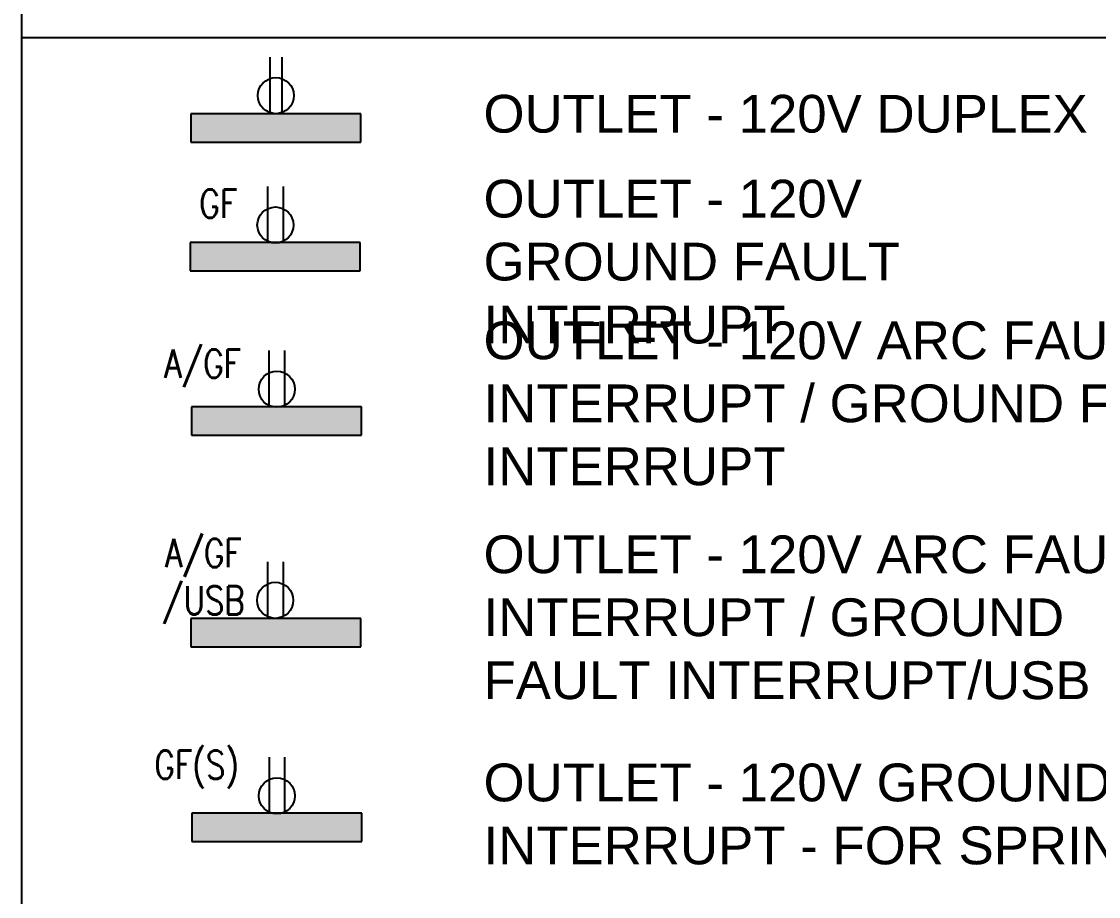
# Model space of a CAD drawing. Header units: inches. Extents: x 1062 to 6528, y -11616 to 5280.
# Drawn here: x 4476.5 to 4617.8, y -11126.3 to -11011.5 of the extents above; entities that cross this region are included whole.
import ezdxf

# ---------------------------------------------------------------- set-up
doc = ezdxf.new("R2010")
doc.units = ezdxf.units.IN
doc.header["$LTSCALE"] = 24
doc.header["$MEASUREMENT"] = 0
doc.layers.add('ELEC', color=1, linetype='CONTINUOUS')
doc.styles.add('SIMPLEX', font='simplex.shx', dxfattribs={"width": 0.8})
doc.styles.add('ssp_STD', font='arial.ttf')

# ---------------------------------------------------------------- blocks, each defined once
blk = doc.blocks.new('*U576')
at = {"layer": 'ELEC', "color": 0}
for p, q in [((-1.22, 12), (-1.22, 0.22)), ((1.31, 12), (1.31, 0.22))]:
    blk.add_line(p, q, dxfattribs=at)
blk.add_circle((0.04, 3.82), 3.82, dxfattribs=at)
blk = doc.blocks.new('*U670')
at = {"layer": 'ELEC', "color": 0}
for p, q in [((-1.63, 12), (-1.63, 0.37)), ((1.66, 12), (1.66, 0.37))]:
    blk.add_line(p, q, dxfattribs=at)
blk.add_circle((0.02, 3.82), 3.82, dxfattribs=at)
at = {"layer": 'ELEC', "color": 0, "insert": (-16.96, 9.39), "char_height": 6, "width": 15.2712, "attachment_point": 5, "style": 'SIMPLEX'}
blk.add_mtext('GF(S)', dxfattribs=at)
blk = doc.blocks.new('*U668')
at = {"layer": 'ELEC', "color": 0}
for p, q in [((-1.63, 12), (-1.63, 0.37)), ((1.66, 12), (1.66, 0.37))]:
    blk.add_line(p, q, dxfattribs=at)
blk.add_circle((0.02, 3.82), 3.82, dxfattribs=at)
at = {"layer": 'ELEC', "color": 0, "insert": (-12.05, 8.36), "char_height": 6, "width": 15.2712, "attachment_point": 5, "style": 'SIMPLEX'}
blk.add_mtext('GF', dxfattribs=at)
blk = doc.blocks.new('*U669')
at = {"layer": 'ELEC', "color": 0}
for p, q in [((-1.63, 12), (-1.63, 0.37)), ((1.66, 12), (1.66, 0.37))]:
    blk.add_line(p, q, dxfattribs=at)
blk.add_circle((0.02, 3.82), 3.82, dxfattribs=at)
at = {"layer": 'ELEC', "color": 0, "insert": (-15.65, 8.26), "char_height": 6, "width": 15.2712, "attachment_point": 5, "style": 'SIMPLEX'}
blk.add_mtext('A/GF', dxfattribs=at)
blk = doc.blocks.new('*U673')
at = {"layer": 'ELEC', "color": 0}
for p, q in [((-1.73, 12), (-1.73, 0.37)), ((1.55, 12), (1.55, 0.37))]:
    blk.add_line(p, q, dxfattribs=at)
blk.add_circle((-0.09, 3.82), 3.82, dxfattribs=at)
at = {"layer": 'ELEC', "color": 0, "insert": (-15.29, 7.81), "char_height": 6, "width": 15.2712, "attachment_point": 5, "style": 'SIMPLEX'}
blk.add_mtext('A/GF\\P/USB', dxfattribs=at)
blk = doc.blocks.new('ELECT. LEGEND')
at = {"layer": 'ELEC', "transparency": 33554534}
h = blk.add_hatch(color=8, dxfattribs=at)
h.dxf.hatch_style = 1
h.paths.add_polyline_path([(41.98, -287.09), (20.94, -287.09), (20.94, -290.6), (41.98, -290.6)])
h = blk.add_hatch(color=8, dxfattribs=at)
h.dxf.hatch_style = 1
h.paths.add_polyline_path([(41.91, -303.04), (20.87, -303.04), (20.87, -306.54), (41.91, -306.54)])
h = blk.add_hatch(color=8, dxfattribs=at)
h.dxf.hatch_style = 1
h.paths.add_polyline_path([(42.09, -323.38), (21.04, -323.38), (21.04, -326.88), (42.09, -326.88)])
h = blk.add_hatch(color=8, dxfattribs=at)
h.dxf.hatch_style = 1
h.paths.add_polyline_path([(41.98, -349.58), (20.94, -349.58), (20.94, -353.09), (41.98, -353.09)])
h = blk.add_hatch(color=8, dxfattribs=at)
h.dxf.hatch_style = 1
h.paths.add_polyline_path([(42.11, -373.72), (21.06, -373.72), (21.06, -377.23), (42.11, -377.23)])
at = {"layer": 'ELEC', "color": 0}
for p, q in [((0, -260.25), (0, -280.25)), ((0, -277.64), (259.9, -277.64)), ((0, -277.64), (0, -829.11))]:
    blk.add_line(p, q, dxfattribs=at)
at = {"layer": 'ELEC', "color": 5}
for p, q in [((41.98, -287.09), (20.94, -287.09)), ((20.94, -287.09), (20.94, -290.6)), ((41.98, -290.6), (41.98, -287.09)), ((20.94, -290.6), (41.98, -290.6)), ((41.91, -303.04), (20.87, -303.04)), ((20.87, -303.04), (20.87, -306.54)), ((41.91, -306.54), (41.91, -303.04)), ((20.87, -306.54), (41.91, -306.54)), ((42.09, -323.38), (21.04, -323.38)), ((21.04, -323.38), (21.04, -326.88)), ((42.09, -326.88), (42.09, -323.38)), ((21.04, -326.88), (42.09, -326.88)), ((41.98, -349.58), (20.94, -349.58)), ((20.94, -349.58), (20.94, -353.09)), ((41.98, -353.09), (41.98, -349.58)), ((20.94, -353.09), (41.98, -353.09)), ((42.11, -373.72), (21.06, -373.72)), ((21.06, -373.72), (21.06, -377.23)), ((42.11, -377.23), (42.11, -373.72)), ((21.06, -377.23), (42.11, -377.23))]:
    blk.add_line(p, q, dxfattribs=at)
at = {"layer": 'ELEC', "color": 0, "xscale": 0.5846791583025825, "yscale": 0.5846791583025825, "zscale": 0.5846791583025825}
for name, p in [('*U576', (31.46, -287.09)), ('*U668', (31.41, -303.11)), ('*U669', (31.58, -323.45)), ('*U673', (31.46, -349.58)), ('*U670', (31.6, -373.79))]:
    blk.add_blockref(name, p, dxfattribs=at)
at = {"layer": 'ELEC', "color": 0, "char_height": 4.6774, "attachment_point": 1, "style": 'ssp_STD'}
for s, insert, width in [('OUTLET - 120V DUPLEX', (57.18, -284.76), 74.8123), ('OUTLET - 120V GROUND FAULT INTERRUPT', (57.19, -295.27), 77.3999), ('\\pxt22;OUTLET - 120V ARC FAULT INTERRUPT / GROUND FAULT INTERRUPT', (57.19, -312.82), 94.3038), ('\\pxt22;OUTLET - 120V ARC FAULT INTERRUPT / GROUND FAULT INTERRUPT/USB', (57.19, -339.31), 84.8819), ('OUTLET - 120V GROUND FAULT INTERRUPT - FOR SPRINKLER', (57.19, -367.56), 100.1266)]:
    blk.add_mtext(s, dxfattribs=dict(at, insert=insert, width=width))

msp = doc.modelspace()

# ---------------------------------------------------------------- block references
at = {"layer": 'ELEC', "xscale": 1.059830054668274, "yscale": 1.059830054668274, "zscale": 1.059830054668274}
msp.add_blockref('ELECT. LEGEND', (4476.54831, -10719.28495), dxfattribs=at)

doc.saveas('drawing.dxf')
